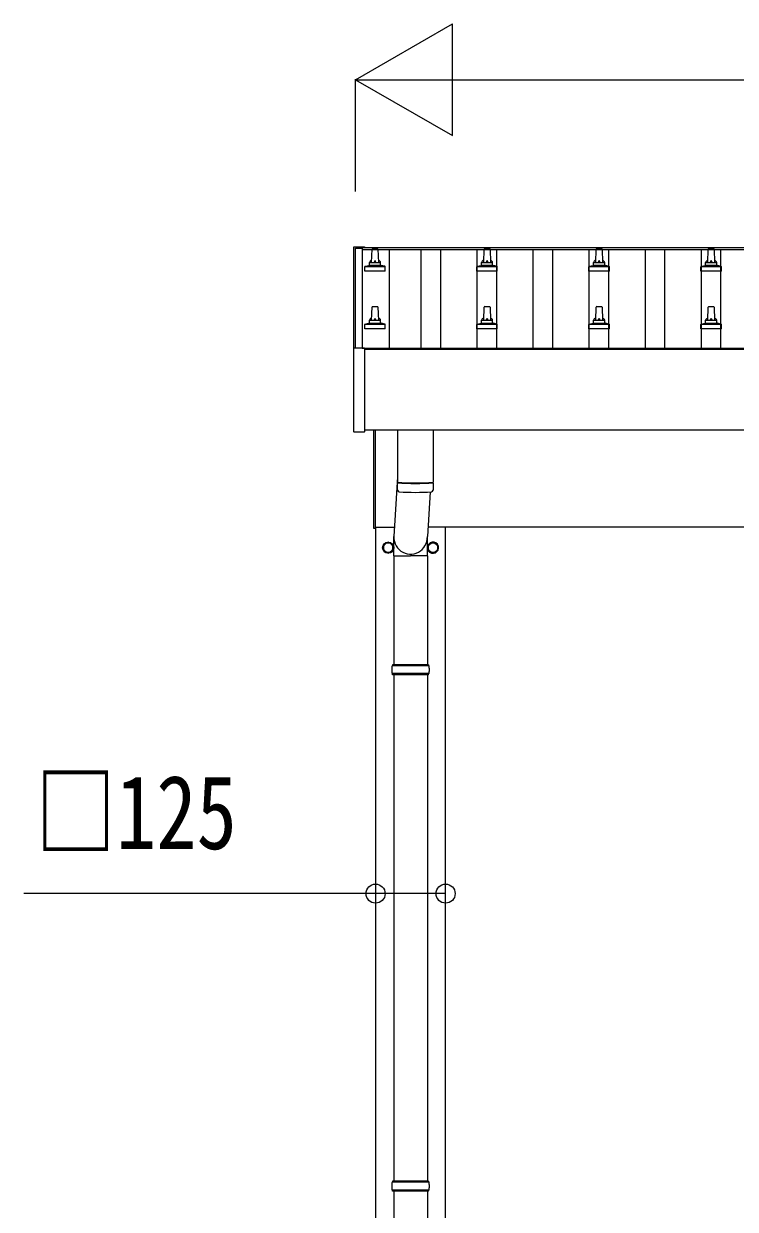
# Model space of a CAD drawing. Units: millimetres, scale not verified. Extents: x -16820 to 16820, y -11880 to 11880.
# Drawn here: x -13740 to -12470, y -7169 to -5051 of the extents above; entities that cross this region are included whole.
import ezdxf
from ezdxf.enums import TextEntityAlignment as Align

# ---------------------------------------------------------------- set-up
doc = ezdxf.new("R2010")
doc.units = ezdxf.units.MM
doc.header["$LTSCALE"] = 50
for name, color, linetype in [('0-4_YKK_13', 4, 'Continuous'), ('0-5_YKK_A1', 4, 'Continuous'), ('0-6_YKK_D', 6, 'Continuous')]:
    doc.layers.add(name, color=color, linetype=linetype)
doc.styles.add('ＭＳ ゴシック', font='')
doc.styles.get('ＭＳ ゴシック').set_extended_font_data('MS Gothic')

msp = doc.modelspace()

# ---------------------------------------------------------------- linework, layer by layer
at = {"layer": '0-4_YKK_13'}
for p, q in [((-13151.72, -5450.29), (-13151.72, -5450.89)), ((-13151.72, -5450.89), (-13151.72, -5631.29)), ((-13150.72, -5449.77), (-13132.72, -5449.77)), ((-13131.72, -5450.89), (-13131.72, -5450.29)), ((-13131.72, -5450.95), (-13131.72, -5450.89)), ((-13119.42, -5477.41), (-13118.69, -5453.88)), ((-13117.69, -5452.91), (-13109.15, -5452.91)), ((-13108.15, -5453.88), (-13107.42, -5477.41)), ((-12919.42, -5477.41), (-12918.69, -5453.88)), ((-12917.69, -5452.91), (-12909.15, -5452.91)), ((-12908.15, -5453.88), (-12907.42, -5477.41)), ((-12719.42, -5477.41), (-12718.69, -5453.88)), ((-12717.69, -5452.91), (-12709.15, -5452.91)), ((-12708.15, -5453.88), (-12707.42, -5477.41)), ((-12519.42, -5477.41), (-12518.69, -5453.88)), ((-12517.69, -5452.91), (-12509.15, -5452.91)), ((-12508.15, -5453.88), (-12507.42, -5477.41)), ((-13131.67, -5492.91), (-13131.67, -5485.19)), ((-13131.29, -5484.41), (-13095.55, -5484.41)), ((-13130.91, -5484.22), (-13124.19, -5482.59)), ((-13123.8, -5482.41), (-13103.04, -5482.41)), ((-13123.42, -5481.62), (-13123.42, -5477.41)), ((-13122.42, -5477.41), (-13104.42, -5477.41)), ((-13103.42, -5481.62), (-13103.42, -5477.41)), ((-13095.94, -5484.22), (-13102.66, -5482.59)), ((-13095.17, -5492.91), (-13095.17, -5485.19)), ((-12931.67, -5492.91), (-12931.67, -5485.19)), ((-12931.29, -5484.41), (-12895.55, -5484.41)), ((-12930.91, -5484.22), (-12924.19, -5482.59)), ((-12923.8, -5482.41), (-12903.04, -5482.41)), ((-12923.42, -5481.62), (-12923.42, -5477.41)), ((-12922.42, -5477.41), (-12904.42, -5477.41)), ((-12903.42, -5481.62), (-12903.42, -5477.41)), ((-12895.94, -5484.22), (-12902.66, -5482.59)), ((-12895.17, -5492.91), (-12895.17, -5485.19)), ((-12731.67, -5492.91), (-12731.67, -5485.19)), ((-12731.29, -5484.41), (-12695.55, -5484.41)), ((-12730.91, -5484.22), (-12724.19, -5482.59)), ((-12723.8, -5482.41), (-12703.04, -5482.41)), ((-12723.42, -5481.62), (-12723.42, -5477.41)), ((-12722.42, -5477.41), (-12704.42, -5477.41)), ((-12703.42, -5481.62), (-12703.42, -5477.41)), ((-12695.94, -5484.22), (-12702.66, -5482.59)), ((-12695.17, -5492.91), (-12695.17, -5485.19)), ((-12531.67, -5492.91), (-12531.67, -5485.19)), ((-12531.29, -5484.41), (-12495.55, -5484.41)), ((-12530.91, -5484.22), (-12524.19, -5482.59)), ((-12523.8, -5482.41), (-12503.04, -5482.41)), ((-12523.42, -5481.62), (-12523.42, -5477.41)), ((-12522.42, -5477.41), (-12504.42, -5477.41)), ((-12503.42, -5481.62), (-12503.42, -5477.41)), ((-12495.94, -5484.22), (-12502.66, -5482.59)), ((-12495.17, -5492.91), (-12495.17, -5485.19)), ((-13095.17, -5492.91), (-13131.67, -5492.91)), ((-12895.17, -5492.91), (-12931.67, -5492.91)), ((-12695.17, -5492.91), (-12731.67, -5492.91)), ((-12495.17, -5492.91), (-12531.67, -5492.91)), ((-13119.42, -5580.74), (-13118.69, -5557.21)), ((-13117.69, -5556.24), (-13109.15, -5556.24)), ((-13108.15, -5557.21), (-13107.42, -5580.74)), ((-12919.42, -5580.74), (-12918.69, -5557.21)), ((-12917.69, -5556.24), (-12909.15, -5556.24)), ((-12908.15, -5557.21), (-12907.42, -5580.74)), ((-12719.42, -5580.74), (-12718.69, -5557.21)), ((-12717.69, -5556.24), (-12709.15, -5556.24)), ((-12708.15, -5557.21), (-12707.42, -5580.74)), ((-12519.42, -5580.74), (-12518.69, -5557.21)), ((-12517.69, -5556.24), (-12509.15, -5556.24)), ((-12508.15, -5557.21), (-12507.42, -5580.74)), ((-13131.67, -5596.24), (-13131.67, -5588.53)), ((-13131.29, -5587.74), (-13095.55, -5587.74)), ((-13130.91, -5587.55), (-13124.19, -5585.92)), ((-13123.8, -5585.74), (-13103.04, -5585.74)), ((-13123.42, -5584.95), (-13123.42, -5580.74)), ((-13122.42, -5580.74), (-13104.42, -5580.74)), ((-13103.42, -5584.95), (-13103.42, -5580.74)), ((-13095.94, -5587.55), (-13102.66, -5585.92)), ((-13095.17, -5596.24), (-13095.17, -5588.53)), ((-12931.67, -5596.24), (-12931.67, -5588.53)), ((-12931.29, -5587.74), (-12895.55, -5587.74)), ((-12930.91, -5587.55), (-12924.19, -5585.92)), ((-12923.8, -5585.74), (-12903.04, -5585.74)), ((-12923.42, -5584.95), (-12923.42, -5580.74)), ((-12922.42, -5580.74), (-12904.42, -5580.74)), ((-12903.42, -5584.95), (-12903.42, -5580.74)), ((-12895.94, -5587.55), (-12902.66, -5585.92)), ((-12895.17, -5596.24), (-12895.17, -5588.53)), ((-12731.67, -5596.24), (-12731.67, -5588.53)), ((-12731.29, -5587.74), (-12695.55, -5587.74)), ((-12730.91, -5587.55), (-12724.19, -5585.92)), ((-12723.8, -5585.74), (-12703.04, -5585.74)), ((-12723.42, -5584.95), (-12723.42, -5580.74)), ((-12722.42, -5580.74), (-12704.42, -5580.74)), ((-12703.42, -5584.95), (-12703.42, -5580.74)), ((-12695.94, -5587.55), (-12702.66, -5585.92)), ((-12695.17, -5596.24), (-12695.17, -5588.53)), ((-12531.67, -5596.24), (-12531.67, -5588.53)), ((-12531.29, -5587.74), (-12495.55, -5587.74)), ((-12530.91, -5587.55), (-12524.19, -5585.92)), ((-12523.8, -5585.74), (-12503.04, -5585.74)), ((-12523.42, -5584.95), (-12523.42, -5580.74)), ((-12522.42, -5580.74), (-12504.42, -5580.74)), ((-12503.42, -5584.95), (-12503.42, -5580.74)), ((-12495.94, -5587.55), (-12502.66, -5585.92)), ((-12495.17, -5596.24), (-12495.17, -5588.53)), ((-13095.17, -5596.24), (-13131.67, -5596.24)), ((-12895.17, -5596.24), (-12931.67, -5596.24)), ((-12695.17, -5596.24), (-12731.67, -5596.24)), ((-12495.17, -5596.24), (-12531.67, -5596.24)), ((-13151.72, -5631.29), (-13151.72, -5779.29)), ((-13150.72, -5630.79), (-13151.22, -5630.79)), ((-13132.72, -5630.79), (-13150.72, -5630.79)), ((-13132.22, -5630.79), (-13132.72, -5630.79)), ((-13131.72, -5779.29), (-13131.72, -5631.29)), ((-13151.22, -5779.79), (-13132.22, -5779.79)), ((-13115.42, -5952.5), (-13115.42, -5777.16)), ((-13113.42, -5777.16), (-13113.42, -5952.5)), ((-13073.42, -5777.16), (-13073.42, -5870.15)), ((-13009.42, -5777.16), (-13009.42, -5870.15)), ((-13073.42, -5860.57), (-13079.98, -5967.03)), ((-13073.22, -5884.13), (-13073.45, -5871.14)), ((-13068.95, -5870.42), (-13068.93, -5871.42)), ((-13014.96, -5887.42), (-13019.86, -5967.03)), ((-13013.9, -5870.42), (-13013.91, -5871.42)), ((-13009.39, -5871.14), (-13009.62, -5884.13)), ((-13113.42, -5952.5), (-13115.42, -5952.5)), ((-13080.07, -6001.7), (-13080.07, -5967.03)), ((-13019.77, -6001.7), (-13019.77, -5967.03)), ((-13081.32, -5986.75), (-13081.42, -5986.75)), ((-13081.32, -5987.25), (-13081.42, -5987.25)), ((-13001.32, -5986.75), (-13001.42, -5986.75)), ((-13001.32, -5987.25), (-13001.42, -5987.25)), ((-13080.07, -6001.7), (-13049.92, -6001.7)), ((-13079.92, -6001.7), (-13079.92, -6196)), ((-13019.77, -6001.7), (-13049.92, -6001.7)), ((-13019.92, -6001.7), (-13019.92, -6196)), ((-13016.92, -6198), (-13082.92, -6198)), ((-13017.92, -6196), (-13081.92, -6196)), ((-13081.92, -6196), (-13081.92, -6198)), ((-13017.92, -6196), (-13017.92, -6198)), ((-13016.92, -6212), (-13082.92, -6212)), ((-13081.92, -6214), (-13081.92, -6212)), ((-13017.92, -6214), (-13081.92, -6214)), ((-13079.92, -6214), (-13079.92, -7118.5)), ((-13019.92, -6214), (-13019.92, -7118.5)), ((-13017.92, -6214), (-13017.92, -6212)), ((-13016.92, -7120.49), (-13082.92, -7120.49)), ((-13016.92, -7134.49), (-13082.92, -7134.49)), ((-13017.92, -7118.49), (-13081.92, -7118.49)), ((-13081.92, -7118.49), (-13081.92, -7120.49)), ((-13081.92, -7136.49), (-13081.92, -7134.49)), ((-13017.92, -7136.49), (-13081.92, -7136.49)), ((-13079.92, -7136.49), (-13079.92, -8041)), ((-13019.92, -7136.49), (-13019.92, -8041)), ((-13017.92, -7118.49), (-13017.92, -7120.49)), ((-13017.92, -7136.49), (-13017.92, -7134.49))]:
    msp.add_line(p, q, dxfattribs=at)
for points in [[(-13151.72, -5450.29), (-13151.69, -5450.1), (-13151.61, -5449.97), (-13151.52, -5449.89), (-13151.44, -5449.83), (-13151.36, -5449.81), (-13151.31, -5449.79), (-13151.27, -5449.79), (-13151.23, -5449.78), (-13151.04, -5449.77), (-13150.86, -5449.77), (-13150.72, -5449.77)], [(-13132.72, -5449.77), (-13132.53, -5449.77), (-13132.36, -5449.78), (-13132.22, -5449.78), (-13132.15, -5449.79), (-13132.09, -5449.8), (-13132, -5449.84), (-13131.87, -5449.94), (-13131.78, -5450.07), (-13131.77, -5450.09)]]:
    msp.add_lwpolyline(points, dxfattribs=at)
for points in [[(-13089.92, -5977.19), (-13098.42, -5982.09), (-13098.42, -5991.91), (-13089.92, -5996.81), (-13081.42, -5991.91), (-13081.42, -5982.09)], [(-13009.92, -5977.19), (-13018.42, -5982.09), (-13018.42, -5991.91), (-13009.92, -5996.81), (-13001.42, -5991.91), (-13001.42, -5982.09)]]:
    msp.add_lwpolyline(points, close=True, dxfattribs=at)
for centre, radius in [((-13089.92, -5987), 10), ((-13089.92, -5987), 8.5), ((-13009.92, -5987), 8.5)]:
    msp.add_circle(centre, radius, dxfattribs=at)
for centre, radius, start, end in [((-13132.22, -5450.29), 0.499, 0.00068, 23.5008), ((-13117.69, -5453.91), 1, 90, 178.60509), ((-13109.15, -5453.91), 1, 1.39491, 90), ((-12917.69, -5453.91), 1, 90, 178.60509), ((-12909.15, -5453.91), 1, 1.39491, 90), ((-12717.69, -5453.91), 1, 90, 178.60509), ((-12709.15, -5453.91), 1, 1.39491, 90), ((-12517.69, -5453.91), 1, 90, 178.60509), ((-12509.15, -5453.91), 1, 1.39491, 90), ((-13130.67, -5485.19), 1, 103.62699, 180), ((-13124.42, -5481.62), 1, 283.62699, 0), ((-13119.34, -5478.04), 4.13, 90, 171.17633), ((-13122.42, -5478.41), 1, 90, 180), ((-13110.09, -5477.41), 4.83, 133.60282, 180), ((-13116.75, -5477.41), 4.83, 0, 46.39718), ((-13107.51, -5478.04), 4.13, 8.82367, 90), ((-13104.42, -5478.41), 1, 0, 90), ((-13102.42, -5481.62), 1, 180, 256.37301), ((-13096.17, -5485.19), 1, 0, 76.37301), ((-12930.67, -5485.19), 1, 103.62699, 180), ((-12924.42, -5481.62), 1, 283.62699, 0), ((-12919.34, -5478.04), 4.13, 90, 171.17633), ((-12922.42, -5478.41), 1, 90, 180), ((-12910.09, -5477.41), 4.83, 133.60282, 180), ((-12916.75, -5477.41), 4.83, 0, 46.39718), ((-12907.51, -5478.04), 4.13, 8.82367, 90), ((-12904.42, -5478.41), 1, 0, 90), ((-12902.42, -5481.62), 1, 180, 256.37301), ((-12896.17, -5485.19), 1, 0, 76.37301), ((-12730.67, -5485.19), 1, 103.62699, 180), ((-12724.42, -5481.62), 1, 283.62699, 0), ((-12719.34, -5478.04), 4.13, 90, 171.17633), ((-12722.42, -5478.41), 1, 90, 180), ((-12710.09, -5477.41), 4.83, 133.60282, 180), ((-12716.75, -5477.41), 4.83, 0, 46.39718), ((-12707.51, -5478.04), 4.13, 8.82367, 90), ((-12704.42, -5478.41), 1, 0, 90), ((-12702.42, -5481.62), 1, 180, 256.37301), ((-12696.17, -5485.19), 1, 0, 76.37301), ((-12530.67, -5485.19), 1, 103.62699, 180), ((-12524.42, -5481.62), 1, 283.62699, 0), ((-12519.34, -5478.04), 4.13, 90, 171.17633), ((-12522.42, -5478.41), 1, 90, 180), ((-12510.09, -5477.41), 4.83, 133.60282, 180), ((-12516.75, -5477.41), 4.83, 0, 46.39718), ((-12507.51, -5478.04), 4.13, 8.82367, 90), ((-12504.42, -5478.41), 1, 0, 90), ((-12502.42, -5481.62), 1, 180, 256.37301), ((-12496.17, -5485.19), 1, 0, 76.37301), ((-13117.69, -5557.24), 1, 90, 178.60509), ((-13109.15, -5557.24), 1, 1.39491, 90), ((-12917.69, -5557.24), 1, 90, 178.60509), ((-12909.15, -5557.24), 1, 1.39491, 90), ((-12717.69, -5557.24), 1, 90, 178.60509), ((-12709.15, -5557.24), 1, 1.39491, 90), ((-12517.69, -5557.24), 1, 90, 178.60509), ((-12509.15, -5557.24), 1, 1.39491, 90), ((-13130.67, -5588.53), 1, 103.62699, 180), ((-13124.42, -5584.95), 1, 283.62699, 0), ((-13119.34, -5581.37), 4.13, 90, 171.17633), ((-13122.42, -5581.74), 1, 90, 180), ((-13110.09, -5580.74), 4.83, 133.60282, 180), ((-13116.75, -5580.74), 4.83, 0, 46.39718), ((-13107.51, -5581.37), 4.13, 8.82367, 90), ((-13104.42, -5581.74), 1, 0, 90), ((-13102.42, -5584.95), 1, 180, 256.37301), ((-13096.17, -5588.53), 1, 0, 76.37301), ((-12930.67, -5588.53), 1, 103.62699, 180), ((-12924.42, -5584.95), 1, 283.62699, 0), ((-12919.34, -5581.37), 4.13, 90, 171.17633), ((-12922.42, -5581.74), 1, 90, 180), ((-12910.09, -5580.74), 4.83, 133.60282, 180), ((-12916.75, -5580.74), 4.83, 0, 46.39718), ((-12907.51, -5581.37), 4.13, 8.82367, 90), ((-12904.42, -5581.74), 1, 0, 90), ((-12902.42, -5584.95), 1, 180, 256.37301), ((-12896.17, -5588.53), 1, 0, 76.37301), ((-12730.67, -5588.53), 1, 103.62699, 180), ((-12724.42, -5584.95), 1, 283.62699, 0), ((-12719.34, -5581.37), 4.13, 90, 171.17633), ((-12722.42, -5581.74), 1, 90, 180), ((-12710.09, -5580.74), 4.83, 133.60282, 180), ((-12716.75, -5580.74), 4.83, 0, 46.39718), ((-12707.51, -5581.37), 4.13, 8.82367, 90), ((-12704.42, -5581.74), 1, 0, 90), ((-12702.42, -5584.95), 1, 180, 256.37301), ((-12696.17, -5588.53), 1, 0, 76.37301), ((-12530.67, -5588.53), 1, 103.62699, 180), ((-12524.42, -5584.95), 1, 283.62699, 0), ((-12519.34, -5581.37), 4.13, 90, 171.17633), ((-12522.42, -5581.74), 1, 90, 180), ((-12510.09, -5580.74), 4.83, 133.60282, 180), ((-12516.75, -5580.74), 4.83, 0, 46.39718), ((-12507.51, -5581.37), 4.13, 8.82367, 90), ((-12504.42, -5581.74), 1, 0, 90), ((-12502.42, -5584.95), 1, 180, 256.37301), ((-12496.17, -5588.53), 1, 0, 76.37301), ((-13151.22, -5631.29), 0.5, 90, 180), ((-13132.22, -5631.29), 0.5, 0, 90), ((-13151.22, -5779.29), 0.5, 180, 270), ((-13132.22, -5779.29), 0.5, 270, 0), ((-13041.42, -5390.41), 480.8, 266.18381, 273.81619), ((-13041.42, -5391.41), 480.8, 266.18381, 273.81619), ((-13069.8, -5883.89), 3.43, 183.91307, 262.91645), ((-13041.43, -5368.43), 519.67, 266.82357, 273.17802), ((-13013.04, -5883.89), 3.43, 277.00994, 356.09787), ((-13089.92, -5987), 8.6, 171.25399, 188.74601), ((-13089.92, -5987), 8.6, 111.25399, 128.74601), ((-13089.92, -5987), 8.6, 231.25399, 248.74601), ((-13089.92, -5987), 8.6, 51.25399, 68.74601), ((-13089.92, -5987), 8.6, 291.25399, 308.74601), ((-13089.92, -5987), 8.6, 1.66581, 8.74601), ((-13089.92, -5987), 8.6, 351.25399, 358.33419), ((-13009.92, -5987), 10, 192.43581, 160.51573), ((-13009.92, -5987), 8.6, 171.25399, 188.74601), ((-13009.92, -5987), 8.6, 111.25399, 128.74601), ((-13009.92, -5987), 8.6, 231.25399, 248.74601), ((-13009.92, -5987), 8.6, 51.25399, 68.74601), ((-13009.92, -5987), 8.6, 291.25399, 308.74601), ((-13009.92, -5987), 8.6, 1.66581, 8.74601), ((-13009.92, -5987), 8.6, 351.25399, 358.33419), ((-13034.17, -6205), 49.25, 171.82876, 180.00002), ((-13034.17, -6205), 49.25, 180.00002, 188.17127), ((-13065.67, -6205), 49.25, 359.99998, 8.17124), ((-13065.67, -6205), 49.25, 351.82873, 359.99998), ((-13034.17, -7127.49), 49.25, 171.82876, 180.00002), ((-13034.17, -7127.49), 49.25, 180.00002, 188.17127), ((-13065.67, -7127.49), 49.25, 359.99998, 8.17124), ((-13065.67, -7127.49), 49.25, 351.82873, 359.99998)]:
    msp.add_arc(centre, radius, start, end, dxfattribs=at)
msp.add_ellipse((-13049.92, -5967.03), major_axis=(0, -31.56), ratio=0.952301, start_param=4.5832251, end_param=7.8539816, dxfattribs=at)
at = {"layer": '0-5_YKK_A1'}
for p, q in [((-13148.42, -5451.92), (-13136.42, -5451.92)), ((-13148.42, -5630.79), (-13148.42, -5451.92)), ((-13136.42, -5450.89), (-7735.92, -5450.89)), ((-13136.42, -5450.89), (-13136.42, -5454.47)), ((-13136.42, -5451.92), (-13136.42, -5630.79)), ((-13136.42, -5454.47), (-7713.42, -5454.47)), ((-13088.42, -5454.54), (-13088.42, -5630.56)), ((-13030.92, -5630.5), (-13030.92, -5454.47)), ((-12995.92, -5630.5), (-12995.92, -5454.47)), ((-12930.92, -5630.5), (-12930.92, -5454.47)), ((-12895.92, -5630.5), (-12895.92, -5454.47)), ((-12830.92, -5630.5), (-12830.92, -5454.47)), ((-12795.92, -5630.5), (-12795.92, -5454.47)), ((-12730.92, -5630.5), (-12730.92, -5454.47)), ((-12695.92, -5630.5), (-12695.92, -5454.47)), ((-12630.92, -5630.5), (-12630.92, -5454.47)), ((-12595.92, -5630.5), (-12595.92, -5454.47)), ((-12530.92, -5630.5), (-12530.92, -5454.47)), ((-12495.92, -5630.5), (-12495.92, -5454.47)), ((-13136.42, -5630.73), (-7723.42, -5630.73)), ((-13131.72, -5632.29), (-7723.42, -5632.29)), ((-7723.42, -5777.16), (-13131.72, -5777.16)), ((-13113.42, -5950), (-13078.93, -5950)), ((-13112.42, -5950), (-13112.42, -8750)), ((-7728.42, -5950), (-13018.82, -5950)), ((-12987.42, -8750), (-12987.42, -5950))]:
    msp.add_line(p, q, dxfattribs=at)
at = {"layer": '0-6_YKK_D'}
for p, q in [((-13148.42, -5150.89), (-12975.22, -5050.89)), ((-12975.22, -5250.89), (-12975.22, -5050.89)), ((-13148.42, -5350.89), (-13148.42, -5149.89)), ((-13148.42, -5150.89), (-12975.22, -5250.89)), ((-13148.42, -5150.89), (-12802.01, -5150.89)), ((-12948.42, -5150.89), (-2478.42, -5150.89))]:
    msp.add_line(p, q, dxfattribs=at)
msp.add_lwpolyline([(-12987.42, -6605), (-13112.42, -6605), (-13740.42, -6605)], dxfattribs=at)
for centre in [(-13112.42, -6605), (-12987.42, -6605)]:
    msp.add_circle(centre, 17, dxfattribs=at)

# ---------------------------------------------------------------- texts
at = {"layer": '0-6_YKK_D', "style": 'ＭＳ ゴシック', "width": 0.8}
msp.add_text('□125', height=132, dxfattribs=at).set_placement((-13719.62, -6565), align=Align.BOTTOM_LEFT)

doc.saveas('drawing.dxf')
